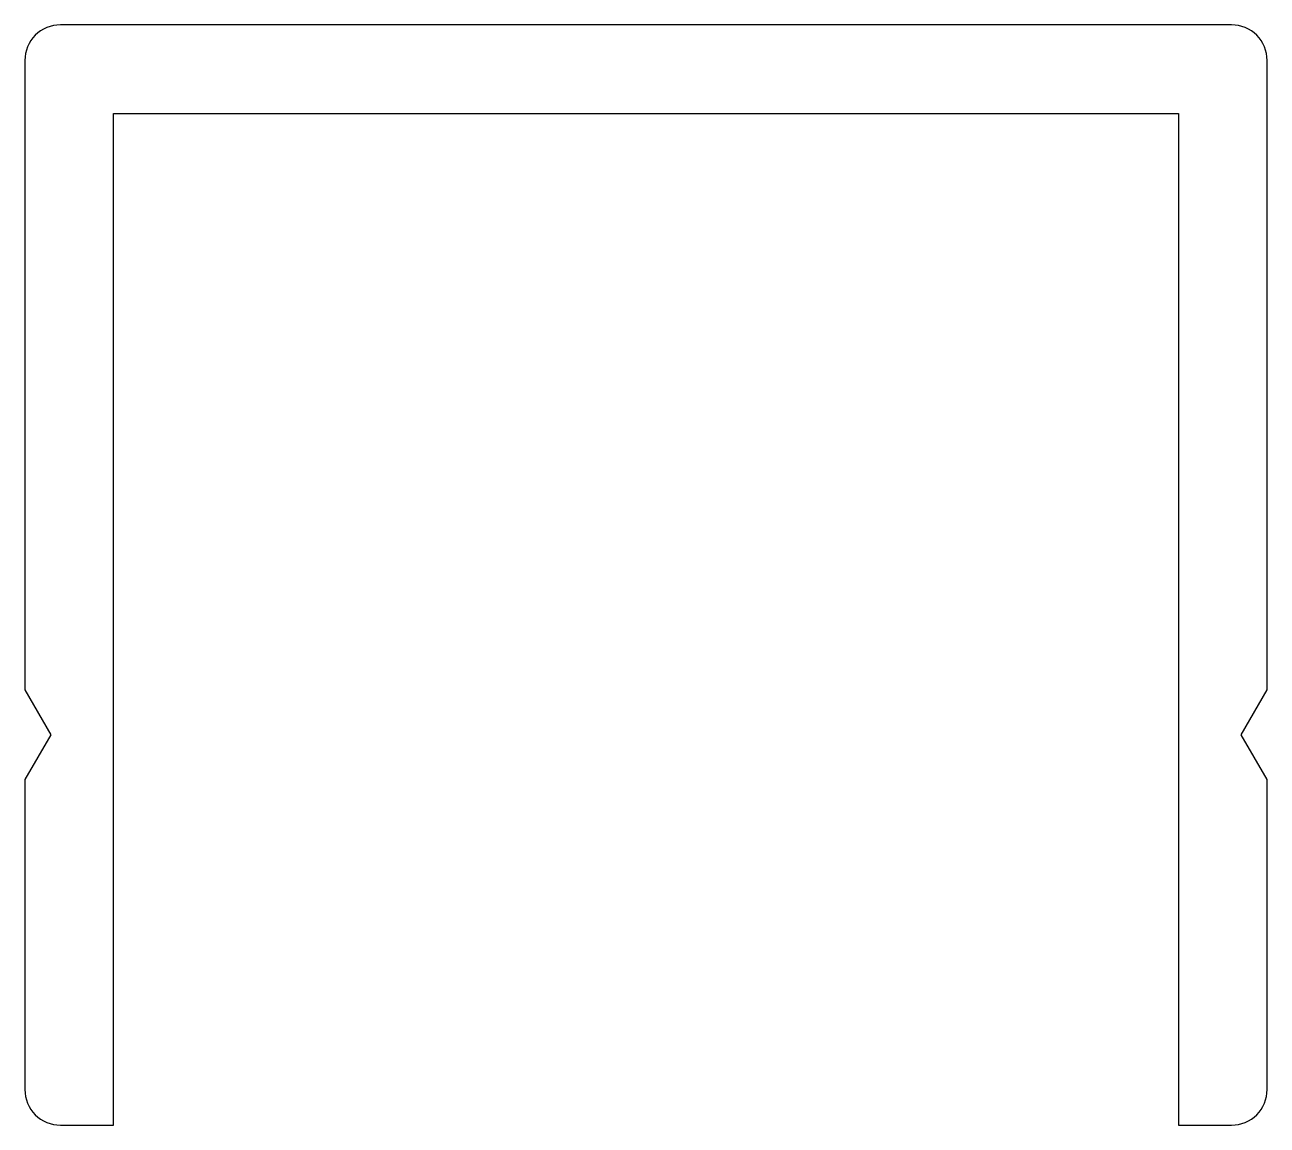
# Model space of a CAD drawing. Extents: x 241.8 to 276.8, y 239.9 to 270.9.
import ezdxf

# ---------------------------------------------------------------- set-up
doc = ezdxf.new("R2010")
doc.units = 0
doc.layers.add('ANA', color=220, linetype='CONTINUOUS')

msp = doc.modelspace()

# ---------------------------------------------------------------- linework, layer by layer
at = {"layer": 'ANA'}
msp.add_lwpolyline([(241.794, 269.949), (241.794, 252.215), (242.525, 250.949), (241.794, 249.683), (241.794, 240.949, 0.414214), (242.794, 239.949), (244.294, 239.949), (244.294, 268.449), (274.294, 268.449), (274.294, 239.949), (275.794, 239.949, 0.414214), (276.794, 240.949), (276.794, 249.683), (276.063, 250.949), (276.794, 252.215), (276.794, 269.949, 0.414214), (275.794, 270.949), (242.794, 270.949, 0.414214)], format="xyb", close=True, dxfattribs=at)

doc.saveas('drawing.dxf')
